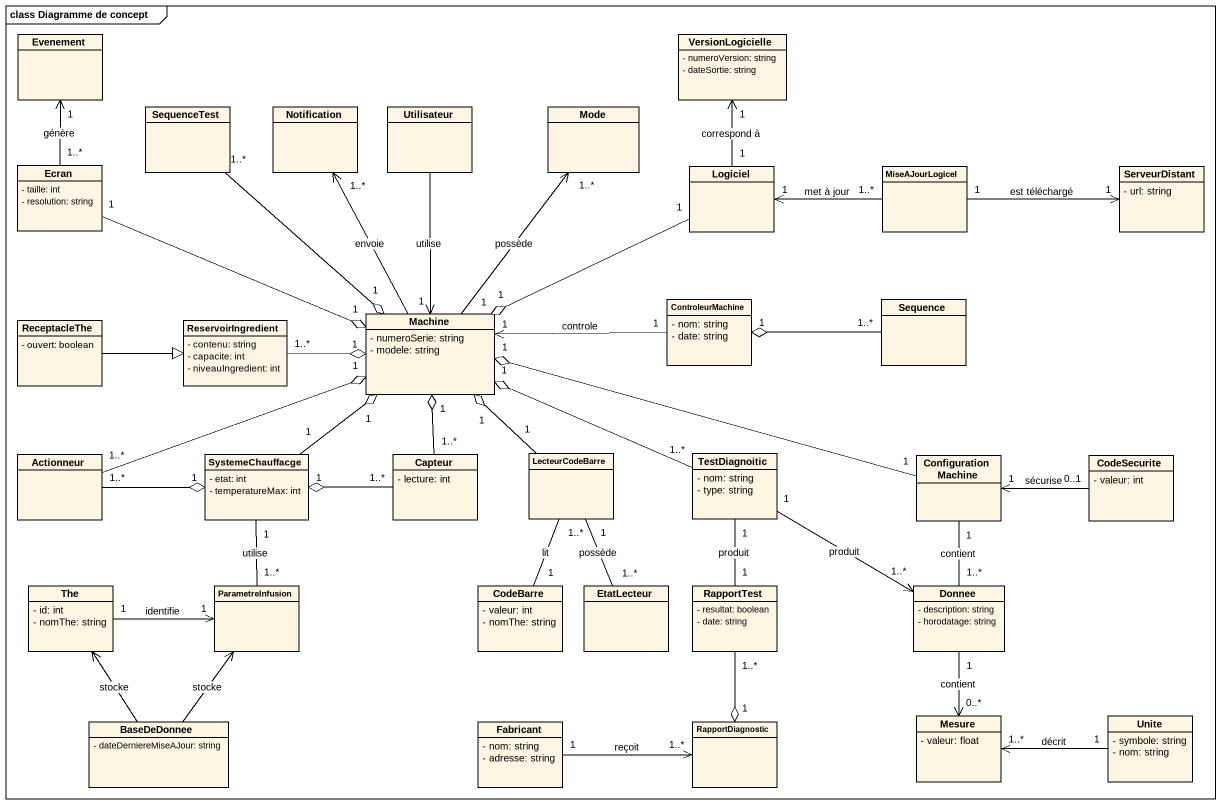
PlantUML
@startuml
mainframe class Diagramme de concept
hide circle
hide empty members
skinparam classAttributeIconSize 0
class Evenement
class VersionLogicielle {
  - numeroVersion: string
  - dateSortie: string
}
class SequenceTest
class Notification
class Utilisateur
class Mode
class Ecran {
  - taille: int
  - resolution: string
}
class Logiciel
class MiseAJourLogicel
class ServeurDistant {
  - url: string
}
class ReceptacleThe {
  - ouvert: boolean
}
class ReservoirIngredient {
  - contenu: string
  - capacite: int
  - niveauIngredient: int
}
class Machine {
  - numeroSerie: string
  - modele: string
}
class ControleurMachine {
  - nom: string
  - date: string
}
class Sequence
class Actionneur
class SystemeChauffacge {
  - etat: int
  - temperatureMax: int
}
class Capteur {
  - lecture: int
}
class LecteurCodeBarre
class TestDiagnoitic {
  - nom: string
  - type: string
}
class ConfigurationMachine
class CodeSecurite {
  - valeur: int
}
class The {
  - id: int
  - nomThe: string
}
class ParametreInfusion
class CodeBarre {
  - valeur: int
  - nomThe: string
}
class EtatLecteur
class RapportTest {
  - resultat: boolean
  - date: string
}
class Donnee {
  - description: string
  - horodatage: string
}
class Mesure {
  - valeur: float
}
class Unite {
  - symbole: string
  - nom: string
}
class BaseDeDonnee {
  - dateDerniereMiseAJour: string
}
class Fabricant {
  - nom: string
  - adresse: string
}
class RapportDiagnostic
Evenement "1" <-- "1..*" Ecran : génère
SequenceTest "1..*" --o "1" Machine
Utilisateur --> Machine : utilise
Ecran "1" -right-o "1" Machine
Logiciel "1" -up-> "1" VersionLogicielle : correspond à
Logiciel "1" -left-o "1" Machine
MiseAJourLogicel "1..*" -left-> "1" Logiciel : met à jour
ServeurDistant "1" <-left- "1" MiseAJourLogicel : est téléchargé
ReceptacleThe -right-|> ReservoirIngredient
ReservoirIngredient "1..*" -right-o "1" Machine
Machine "1" -up-> "1..*" Notification : envoie
Machine "1" -up-> "1..*" Mode : possède
ControleurMachine "1" -left-> "1" Machine : controle
Sequence "1..*" -left-o "1" ControleurMachine
Actionneur "1..*" -right-o "1" Machine
Actionneur "1..*" -right-o "1" SystemeChauffacge
SystemeChauffacge "1" -up-o "1" Machine
SystemeChauffacge "1" -- "1..*" ParametreInfusion : utilise
Capteur "1..*" -up-o "1" Machine
Capteur "1..*" -left-o "1" SystemeChauffacge
LecteurCodeBarre "1" -up-o "1" Machine
LecteurCodeBarre "1..*" -- "1" CodeBarre : lit
LecteurCodeBarre "1" -- "1..*" EtatLecteur : possède
TestDiagnoitic "1..*" -left-o "1" Machine
TestDiagnoitic "1" -- "1" RapportTest : produit
TestDiagnoitic "1" -right-> "1..*" Donnee : produit
ConfigurationMachine "1" -left-o "1" Machine
ConfigurationMachine "1" <-right- "0..1" CodeSecurite : sécurise
ConfigurationMachine "1" -- "1..*" Donnee : contient
The "1" -right-> "1" ParametreInfusion : identifie
The <-- BaseDeDonnee : stocke
ParametreInfusion <-- BaseDeDonnee : stocke
RapportTest "1..*" --o "1" RapportDiagnostic
Donnee "1" --> "0..*" Mesure : contient
Unite "1" -left-> "1..*" Mesure : décrit
Fabricant "1" -right-> "1..*" RapportDiagnostic : reçoit
@enduml
